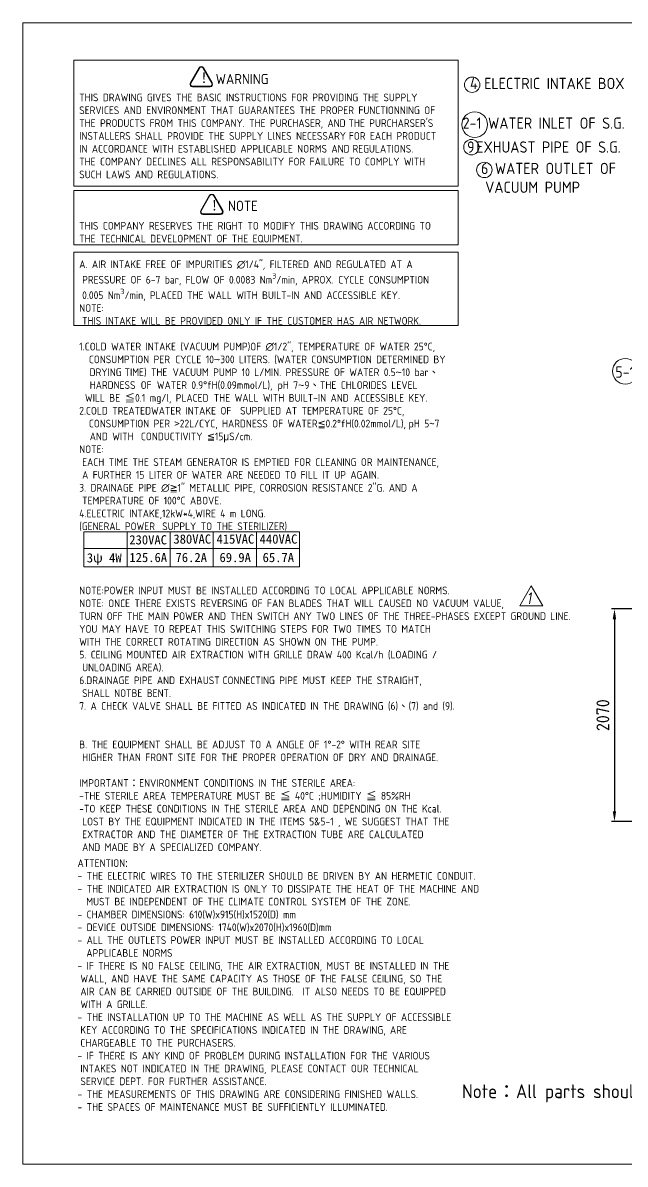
# Model space of a CAD drawing. Header units: millimetres. Extents: x -96603 to 124772, y -7961 to 11116.
# Drawn here: x 0 to 5864, y 0 to 11116 of the extents above; entities that cross this region are included whole.
import ezdxf

# ---------------------------------------------------------------- set-up
doc = ezdxf.new("R2010")
doc.units = ezdxf.units.MM
for name, color, linetype, lineweight in [('D', 3, 'Continuous', 13), ('F', 7, 'Continuous', 15), ('T', 4, 'Continuous', 15)]:
    doc.layers.add(name, color=color, linetype=linetype, lineweight=lineweight)
doc.styles.get("Standard").update_dxf_attribs({"font": 'KAIU.TTF'})
doc.styles.add('STU25', font='isocp2.shx')
doc.styles.add('Text', font='romans.shx', dxfattribs={"width": 0.8, "oblique": 10})
doc.dimstyles.new('STU25', dxfattribs={"dimscale": 50, "dimtxt": 2.5, "dimasz": 2, "dimexe": 0.6, "dimexo": 1, "dimgap": 1, "dimtad": 1, "dimdsep": 46, "dimtxsty": 'STU25', "dimcen": 2, "dimazin": 2, "dimtfac": 1, "dimtmove": 0, "dimatfit": 3, "dimfxl": 0, "dimtolj": 1, "dimtzin": 0, "dimarcsym": 0})

# ---------------------------------------------------------------- blocks, each defined once
blk = doc.blocks.new('*D5')
at = {"layer": 'D', "color": 0, "lineweight": -2, "transparency": 16777216}
for p, q in [((6741, 5408), (5730, 5408)), ((5760, 5308), (5760, 3438)), ((5941, 3338), (5730, 3338))]:
    blk.add_line(p, q, dxfattribs=at)
at = {"layer": 'D', "color": 0, "transparency": 16777216}
for points in [[(5743, 5308), (5776, 5308), (5760, 5408)], [(5743, 3438), (5776, 3438), (5760, 3338)]]:
    blk.add_solid(points, dxfattribs=at)
at = {"layer": 'Defpoints', "color": 0, "transparency": 16777216}
for p in [(6791, 5408), (5760, 3338), (5991, 3338)]:
    blk.add_point(p, dxfattribs=at)
at = {"layer": 'D', "color": 0, "transparency": 16777216, "insert": (5647, 4373), "char_height": 125, "attachment_point": 5, "rotation": 90, "style": 'STU25'}
blk.add_mtext('\\A1;2070', dxfattribs=at)

msp = doc.modelspace()

# ---------------------------------------------------------------- hatches: boundary and pattern name
at = {"layer": 'D'}
h = msp.add_hatch(color=11, dxfattribs=at)
edge = h.paths.add_edge_path()
edge.add_line((1716.024, 10678.053), (1630.665, 10530.207))
edge.add_arc((1652.316, 10517.707), 25, 149.9999999, 270)
edge.add_line((1652.316, 10492.707), (1823.034, 10492.707))
edge.add_arc((1823.034, 10517.707), 25, 270, 389.9999999)
edge.add_line((1844.685, 10530.207), (1759.326, 10678.053))
edge.add_arc((1737.675, 10665.553), 25, 30, 150)
edge = h.paths.add_edge_path(flags=16)
edge.add_arc((1737.675, 10665.553), 20, 30, 150)
edge.add_line((1720.354, 10675.553), (1634.995, 10527.707))
edge.add_arc((1652.316, 10517.707), 20, 149.9999999, 270)
edge.add_line((1652.316, 10497.707), (1823.034, 10497.707))
edge.add_arc((1823.034, 10517.707), 20, 270, 389.9999999)
edge.add_line((1840.354, 10527.707), (1754.995, 10675.553))
h = msp.add_hatch(color=11, dxfattribs=at)
edge = h.paths.add_edge_path()
edge.add_ellipse((1753.859, 9275.884), major_axis=(25, 0), ratio=1, start_angle=149.9999999, end_angle=270)
edge.add_line((1753.859, 9250.884), (1924.577, 9250.884))
edge.add_ellipse((1924.577, 9275.884), major_axis=(25, 0), ratio=1, start_angle=270, end_angle=389.9999999)
edge.add_line((1946.227, 9288.384), (1860.868, 9436.23))
edge.add_ellipse((1839.218, 9423.73), major_axis=(25, 0), ratio=1, start_angle=30, end_angle=150)
edge.add_line((1817.567, 9436.23), (1732.208, 9288.384))
edge = h.paths.add_edge_path(flags=16)
edge.add_ellipse((1753.859, 9275.884), major_axis=(20, 0), ratio=1, start_angle=149.9999999, end_angle=270)
edge.add_line((1753.859, 9255.884), (1924.577, 9255.884))
edge.add_ellipse((1924.577, 9275.884), major_axis=(20, 0), ratio=1, start_angle=270, end_angle=389.9999999)
edge.add_line((1941.897, 9285.884), (1856.538, 9433.73))
edge.add_ellipse((1839.218, 9423.73), major_axis=(20, 0), ratio=1, start_angle=30, end_angle=150)
edge.add_line((1821.897, 9433.73), (1736.538, 9285.884))

# ---------------------------------------------------------------- linework, layer by layer
at = {"layer": 'D', "color": 11}
for p, q in [((1716.024, 10678.053), (1630.665, 10530.207)), ((1720.354, 10675.553), (1634.995, 10527.707)), ((1754.995, 10675.553), (1840.354, 10527.707)), ((1759.326, 10678.053), (1844.685, 10530.207)), ((1652.316, 10497.707), (1823.034, 10497.707)), ((1652.316, 10492.707), (1823.034, 10492.707)), ((1817.567, 9436.23), (1732.208, 9288.384)), ((1821.897, 9433.73), (1736.538, 9285.884)), ((1856.538, 9433.73), (1941.897, 9285.884)), ((1860.868, 9436.23), (1946.227, 9288.384)), ((1753.859, 9255.884), (1924.577, 9255.884)), ((1753.859, 9250.884), (1924.577, 9250.884))]:
    msp.add_line(p, q, dxfattribs=at)
at = {"layer": 'D'}
for p, q in [((594.214, 6158.448), (594.214, 5816.392)), ((594.214, 6158.448), (2694.214, 6158.448)), ((1014.214, 6158.448), (1014.214, 5816.392)), ((1434.214, 6158.448), (1434.214, 5816.392)), ((1854.214, 6158.448), (1854.214, 5816.392)), ((2274.214, 6158.448), (2274.214, 5816.392)), ((2694.214, 6158.448), (2694.214, 5816.392)), ((594.214, 5996.392), (2694.214, 5996.392)), ((594.214, 5816.392), (2694.214, 5816.392))]:
    msp.add_line(p, q, dxfattribs=at)
at = {"layer": 'D', "color": 11}
for points in [[(497.741, 10752.982), (4239.312, 10752.982), (4239.312, 9525.739), (497.741, 9525.739)], [(497.741, 9482.661), (4239.312, 9482.661), (4239.312, 8953.554), (497.741, 8953.554)], [(497.741, 8883.753), (4239.312, 8883.753), (4239.312, 8168.347), (497.741, 8168.347)]]:
    msp.add_lwpolyline(points, close=True, dxfattribs=at)
at = {"layer": 'D'}
for centre, radius in [((4374.701, 10513.261), 75), ((4398.902, 10124.563), 125), ((4366.709, 9905.046), 75), ((4492.938, 9683.297), 75), ((5865.338, 7722.333), 125)]:
    msp.add_circle(centre, radius, dxfattribs=at)
at = {"layer": 'D', "color": 11}
for centre, radius, start, end in [((1737.675, 10665.553), 25, 30, 150), ((1737.675, 10665.553), 20, 30, 150), ((1652.316, 10517.707), 25, 149.9999999, 270), ((1652.316, 10517.707), 20, 149.9999999, 270), ((1823.034, 10517.707), 25, 270, 29.9999999), ((1823.034, 10517.707), 20, 270, 29.9999999), ((1839.218, 9423.73), 25, 30, 150), ((1839.218, 9423.73), 20, 30, 150), ((1753.859, 9275.884), 25, 149.9999999, 270), ((1753.859, 9275.884), 20, 149.9999999, 270), ((1924.577, 9275.884), 25, 270, 29.9999999), ((1924.577, 9275.884), 20, 270, 29.9999999)]:
    msp.add_arc(centre, radius, start, end, dxfattribs=at)
at = {"layer": 'F', "color": 6}
msp.add_lwpolyline([(0, 11116.226), (0, 0), (15810.943, 0), (15810.943, 11116.226)], close=True, dxfattribs=at)
at = {"layer": 'F', "color": 7}
msp.add_lwpolyline([(4950.168, 5633.184), (4838.058, 5439.003), (5062.279, 5439.003)], close=True, dxfattribs=at)

# ---------------------------------------------------------------- texts
at = {"layer": 'D', "color": 11, "attachment_point": 1, "style": 'STU25'}
for s, insert, char_height in [('{\\f標楷體|b0|i0|c136|p65;!}', (1729.364, 10630.823), 100), ('WARNING', (1877.392, 10618.883), 100), ('{\\A1;}\\P{\\A1;\\fDFKai-SB|b0|i0|c136|p65; }\\P{\\A1;\\Fisocp2.shx;THIS DRAWING GIVES THE BASIC INSTRUCTIONS FOR PROVIDING THE SUPPLY }\\P{\\A1;\\Fisocp2.shx;SERVICES AND ENVIRONMENT THAT GUARANTEES THE PROPER FUNCTIONNING OF }\\P{\\A1;\\Fisocp2.shx;THE PRODUCTS FROM THIS COMPANY. THE PURCHASER, AND}{\\A1;\\F???; }{\\A1;\\Fisocp2.shx;THE PURCHARSER\'S }\\P{\\A1;\\Fisocp2.shx;INSTALLERS SHALL PROVIDE THE SUPPLY LlNES NECESSARY}{\\A1;\\F???; }{\\A1;\\Fisocp2.shx;FOR EACH PRODUCT }\\P{\\A1;\\Fisocp2.shx;IN ACCORDANCE WITH ESTABLlSHED APPLlCABLE NORMS AND}{\\A1;\\F???; }{\\A1;\\Fisocp2.shx;REGULATIONS. }\\P{\\A1;\\Fisocp2.shx;THE COMPANY DECLlNES ALL RESPONSABILlTY FOR FAILURE TO COMPLY WITH }\\P{\\A1;\\Fisocp2.shx;SUCH LAWS AND REGULATIONS.}\\P{\\A1;\\Fisocp2.shx;}\\P{\\A1;\\Fisocp2.shx;}\\P{\\A1;\\Fisocp2.shx;}\\P{\\A1;\\Fisocp2.shx;THIS COMPANY RESERVES THE RIGHT TO MODIFY THIS DRAWING ACCORDING TO }\\P{\\A1;\\Fisocp2.shx;THE TECHNICAL DEVELOPMENT OF THE EQUIPMENT.}\\P{\\A1;\\Fisocp2.shx;}\\P{\\A1;\\Fisocp2.shx;A. AIR INTAKE FREE OF IMPURITIES ∅1/4"}{\\A1;\\fISOCP2|b0|i1|c0|p2;, }{\\A1;\\Fisocp2.shx;FILTERED AND REGULATED AT A }\\P{\\A1;\\F???; }{\\A1;\\Fisocp2.shx;PRESSURE OF 6-7 bar, FLOW OF 0.0083 Nm{\\A1;\\Fisocp2.shx;\\H0.70000x;\\S3^ ;}/min, APROX. CYCLE CONSUMPTION }\\P{\\A1;\\F???; }{\\A1;\\Fisocp2.shx;0.005 Nm{\\A1;\\Fisocp2.shx;\\H0.70000x;\\S3^ ;}/min, PLACED THE WALL WITH BUILT-IN AND ACCESSIBLE KEY.}\\P{\\A1;\\Fisocp2.shx;NOTE:}\\P{\\A1;\\F???; }{\\A1;\\Fisocp2.shx;THIS INTAKE WILL BE PROVIDED ONLY IF THE CUSTOMER HAS AIR NETWORK.}\\P{\\A1;\\Fisocp2.shx;}\\P{\\A1;\\Fisocp2.shx;1.COLD WATER INTAKE (VACUUM PUMP)OF ∅1/2", TEMPERATURE OF WATER 25°C,}\\P{\\A1;\\fDFKai-SB|b0|i0|c136|p2; }{\\A1;\\Fisocp2.shx; CONSUMPTION PER}{\\A1;\\fDFKai-SB|b0|i0|c136|p2; }{\\A1;\\Fisocp2.shx;CYCLE 10}{\\A1;\\f@Arial Unicode MS|b0|i0|c136|p34;~}{\\A1;\\Fisocp2.shx;300 LITERS. (WATER CONSUMPTION DETERMINED BY}\\P{\\A1;\\f@Arial Unicode MS|b0|i0|c136|p2;  }{\\A1;\\Fisocp2.shx; DRYING}{\\A1;\\f@Arial Unicode MS|b0|i0|c136|p2; }{\\A1;\\Fisocp2.shx;TIME) THE}{\\A1;\\fDFKai-SB|b0|i0|c136|p2; }{\\A1;\\Fisocp2.shx;VACUUM PUMP 10 L/MIN. PRESSURE OF WATER 0.5}{\\A1;\\f@Arial Unicode MS|b0|i0|c136|p34;~}{\\A1;\\Fisocp2.shx;10 bar}{\\A1;\\fDFKai-SB|b0|i0|c136|p65;、}\\P{\\A1;\\fDFKai-SB|b0|i0|c136|p65;  }{\\A1;\\Fisocp2.shx;HARDNESS}{\\A1;\\fDFKai-SB|b0|i0|c136|p2; }{\\A1;\\Fisocp2.shx;OF}{\\A1;\\fDFKai-SB|b0|i0|c136|p2; }{\\A1;\\Fisocp2.shx;WATER 0.9°fH(0.09mmol/L),}{\\A1;\\fDFKai-SB|b0|i0|c136|p2; }{\\A1;\\Fisocp2.shx;pH 7}{\\A1;\\f@Arial Unicode MS|b0|i0|c136|p34;~}{\\A1;\\Fisocp2.shx;9}{\\A1;\\fDFKai-SB|b0|i0|c136|p65;、}{\\A1;\\Fisocp2.shx;THE CHLORIDES LEVEL }\\P{\\A1;\\F???;  }{\\A1;\\Fisocp2.shx;WILL BE }{\\A1;\\fDFKai-SB|b0|i0|c136|p65;≦}{\\A1;\\Fisocp2.shx;0.1 mg/l, PLACED}{\\A1;\\fDFKai-SB|b0|i0|c136|p2; }{\\A1;\\Fisocp2.shx;THE WALL WITH BUILT-IN AND}{\\A1;\\fDFKai-SB|b0|i0|c136|p2; }{\\A1;\\Fisocp2.shx;ACCESSIBLE KEY.}\\P{\\A1;\\Fisocp2.shx;2.COLD TREATEDWATER INTAKE OF  SUPPLIED AT TEMPERATURE OF 25°C,}\\P{\\A1;\\Fisocp2.shx; }{\\A1;\\fDFKai-SB|b0|i0|c136|p2; }{\\A1;\\Fisocp2.shx;CONSUMPTION PER }{\\A1;\\fDFKai-SB|b0|i0|c136|p65;>}{\\A1;\\Fisocp2.shx;22L/CYC, HARDNESS OF WATER}{\\A1;\\fPMingLiU|b0|i0|c136|p16;≦}{\\A1;\\Fisocp2.shx;0.2°fH(0.02mmol/L),}{\\A1;\\fPMingLiU|b0|i0|c136|p2; }{\\A1;\\Fisocp2.shx;pH 5}{\\A1;\\fDFKai-SB|b0|i0|c136|p65;~}{\\A1;\\Fisocp2.shx;7}\\P{\\A1;\\fDFKai-SB|b0|i0|c136|p2;  }{\\A1;\\Fisocp2.shx;AND WITH }{\\A1;\\F???; }{\\A1;\\Fisocp2.shx;CONDUCTIVITY }{\\A1;\\fPMingLiU|b0|i0|c136|p16;≦}{\\A1;\\Fisocp2.shx;15}{\\A1;\\fPMingLiU|b0|i0|c136|p16;μ}{\\A1;\\Fisocp2.shx;S/cm.}\\P{\\A1;\\Fisocp2.shx;NOTE:}\\P{\\A1;\\F????; }{\\A1;\\Fisocp2.shx;EACH TIME THE STEAM GENERATOR IS EMPTIED FOR CLEANING OR MAINTENANCE, }\\P{\\A1;\\F????; }{\\A1;\\Fisocp2.shx;A FURTHER 15 LITER OF WATER ARE NEEDED TO FILL IT UP AGAIN.}\\P{\\A1;\\Fisocp2.shx;3. DRAINAGE PIPE ∅}{\\A1;\\fPMingLiU|b0|i0|c136|p16;≧}{\\A1;\\Fisocp2.shx;1" METALLIC PIPE, CORROSION RESISTANCE 2"G. AND A }\\P{\\A1;\\F???; }{\\A1;\\Fisocp2.shx;TEMPERATURE OF 100°C ABOVE.}\\P{\\A1;\\Fisocp2.shx;4.ELECTRIC INTAKE,12kW*4,WIRE 4 m LONG. }\\P{\\A1;\\Fisocp2.shx;(GENERAL POWER }{\\A1;\\F???; }{\\A1;\\Fisocp2.shx;SUPPLY TO THE STERILIZER)}\\P{\\A1;\\Fisocp2.shx;}\\P{\\A1;\\Fisocp2.shx;}\\P{\\A1;\\Fisocp2.shx;}\\P{\\A1;\\Fisocp2.shx;}\\P{\\A1;\\Fisocp2.shx;NOTE:POWER INPUT MUST BE INSTALLED ACCORDING TO LOCAL APPLICABLE NORMS.}\\P{\\A1;NOTE: ONCE THERE EXISTS REVERSING OF FAN BLADES THAT WILL CAUSED NO VACUUM VALUE, }\\P{\\A1;TURN OFF THE MAIN POWER AND THEN SWITCH ANY TWO LINES OF THE THREE-PHASES EXCEPT GROUND LINE. }\\P{\\A1;YOU MAY HAVE TO REPEAT THIS SWITCHING STEPS FOR TWO TIMES TO MATCH }\\P{\\A1;WITH THE CORRECT ROTATING DIRECTION AS SHOWN ON THE PUMP. }\\P{\\A1;\\Fisocp2.shx;5. CEILING MOUNTED AIR EXTRACTION WITH GRILLE DRAW 400 Kcal/h (LOADING / }\\P{\\A1;\\F???; }{\\A1;\\Fisocp2.shx;UNLOADING AREA).}\\P{\\A1;\\Fisocp2.shx;6.DRAINAGE PIPE AND EXHAUST}{\\A1;\\F????; }{\\A1;\\Fisocp2.shx;CONNECTING PIPE MUST KEEP THE STRAIGHT,}\\P{\\A1;\\F????; }{\\A1;\\Fisocp2.shx;SHALL NOTBE BENT.}\\P{\\A1;\\Fisocp2.shx;7. A CHECK VALVE SHALL BE FITTED AS INDICATED IN THE DRAWING (6)}{\\A1;\\fPMingLiU|b0|i0|c136|p16;、}{\\A1;\\Fisocp2.shx;(7) and (9).}\\P{\\A1;\\Fisocp2.shx;}\\P{\\A1;\\Fisocp2.shx;}\\P{\\A1;\\Fisocp2.shx;B. THE EQUIPMENT SHALL BE ADJUST TO A ANGLE OF 1°-2° WITH REAR SITE }\\P{\\A1;\\F???; }{\\A1;\\Fisocp2.shx;HIGHER THAN FRONT SITE FOR THE PROPER OPERATION OF DRY AND DRAINAGE.}\\P{\\A1;\\Fisocp2.shx;}\\P{\\A1;\\Fisocp2.shx;IMPORTANT}{\\A1;\\fDFKai-SB|b0|i0|c136|p65;：}{\\A1;\\Fisocp2.shx;ENVIRONMENT CONDITIONS IN THE STERILE AREA:}\\P{\\A1;\\Fisocp2.shx;-THE STERILE AREA TEMPERATURE MUST BE }{\\A1;\\fDFKai-SB|b0|i0|c136|p65;≦}{\\A1;\\Fisocp2.shx; 40°C ;HUMIDITY }{\\A1;\\fDFKai-SB|b0|i0|c136|p65;≦}{\\A1;\\Fisocp2.shx; 85%RH}\\P{\\A1;\\Fisocp2.shx;-TO KEEP THESE CONDITIONS IN THE STERILE AREA AND DEPENDING ON THE Kcal. }\\P{\\A1;\\F???; }{\\A1;\\Fisocp2.shx;LOST BY THE EQUIPMENT INDICATED IN THE ITEMS 5&5-1 , WE SUGGEST THAT THE }\\P{\\A1;\\F???; }{\\A1;\\Fisocp2.shx;EXTRACTOR AND THE DIAMETER OF THE EXTRACTION TUBE ARE CALCULATED }\\P{\\A1;\\F???; }{\\A1;\\Fisocp2.shx;AND MADE BY A SPECIALIZED COMPANY.}', (549.138, 10677.276), 75), ('{\\f標楷體|b0|i0|c136|p65;!}', (1830.907, 9389), 100), ('NOTE', (1997.491, 9383.67), 100), ('{\\f標楷體|b0|i0|c136|p65;230VAC}', (1036.107, 6126.052), 90), ('{\\f標楷體|b0|i0|c136|p65;380VAC}', (1465.566, 6133.475), 90), ('{\\f標楷體|b0|i0|c136|p65;415VAC}', (1885.566, 6133.475), 90), ('{\\f標楷體|b0|i0|c136|p65;440VAC}', (2305.566, 6133.475), 90), ('{\\f標楷體|b0|i0|c136|p65;3ψ 4W}', (622.784, 5950.805), 90), ('{\\fDFKai-SB|b0|i0|c136|p65;125.6A}', (1037.062, 5954.009), 90), ('{\\fDFKai-SB|b0|i0|c136|p65;76.2A}', (1486.475, 5954.009), 90), ('{\\fDFKai-SB|b0|i0|c136|p65;69.9A}', (1914.396, 5954.009), 90), ('{\\fDFKai-SB|b0|i0|c136|p65;65.7A}', (2334.209, 5954.009), 90), ('\\PATTENTION{\\fArial|b0|i0|c0|p34;:\\P}- THE ELECTRIC WIRES TO THE STERILIZER SHOULD BE DRIVEN BY AN HERMETIC CONDUIT.  \\P- THE INDICATED AIR EXTRACTION IS ONLY TO DISSIPATE THE HEAT OF THE MACHINE AND \\P  MUST BE INDEPENDENT OF THE CLIMATE CONTROL SYSTEM OF THE ZONE.\\P- CHAMBER DIMENSIONS: 610(W)x915(H)x1520(D) mm\\P- DEVICE OUTSIDE DIMENSIONS: 1740(W)x2070(H)x1960(D)mm\\P- ALL THE OUTLETS POWER INPUT MUST BE INSTALLED ACCORDING TO LOCAL \\P  APPLICABLE NORMS\\P- IF THERE IS NO FALSE CEILING, THE AIR EXTRACTION, MUST BE INSTALLED IN THE \\P{\\f???|b0|i0|c0|p65; }WALL, AND HAVE THE SAME CAPACITY AS THOSE OF THE FALSE CEILING, SO THE \\P{\\f???|b0|i0|c0|p65; }AIR CAN BE CARRIED OUTSIDE OF THE BUILDING.  IT ALSO NEEDS TO BE EQUIPPED \\P{\\f???|b0|i0|c0|p65; }WITH A GRILLE.\\P- THE INSTALLATION UP TO THE MACHINE AS WELL AS THE SUPPLY OF ACCESSIBLE \\P{\\f???|b0|i0|c0|p65; }KEY ACCORDING TO THE SPECIFICATIONS INDICATED IN THE DRAWING, ARE \\P{\\f???|b0|i0|c0|p65; }CHARGEABLE TO THE PURCHASERS. \\P- IF THERE IS ANY KIND OF PROBLEM DURING INSTALLATION FOR THE VARIOUS \\P{\\f???|b0|i0|c0|p65; }INTAKES NOT INDICATED IN THE DRAWING, PLEASE CONTACT OUR TECHNICAL \\P{\\f???|b0|i0|c0|p65; }SERVICE DEPT. FOR FURTHER ASSISTANCE.\\P- THE MEASUREMENTS OF THIS DRAWING ARE CONSIDERING FINISHED WALLS.\\P- THE SPACES OF MAINTENANCE MUST BE SUFFICIENTLY ILLUMINATED.', (532.419, 3094.737), 75)]:
    msp.add_mtext(s, dxfattribs=dict(at, insert=insert, char_height=char_height))
at = {"layer": 'D', "char_height": 110, "attachment_point": 1}
for s, insert in [('{\\Fisocp2|c136;\\C3;4 \\C256;ELECTRIC INTAKE BOX}', (4353.371, 10580.719)), ('{\\Fisocp3|c136;\\C3;2\\Fisocp2|c136;-1\\Fisocp3|c136; \\Fisocp2|c136;WATER INLET OF S.G.}', (4281.834, 10194.384)), ('{\\Fisocp2|c136;\\C3;9\\f???|b0|i0|c0|p65;\\H0.4x; \\Fisocp2|c136;\\H2.5x;\\C256;EXHUAST PIPE OF S.G.}', (4324.986, 9961.332)), ('{\\Fisocp2|c136;\\C3;6 WATER OUTLET OF \\P\\f???|b0|i0|c0|p65; \\Fisocp2|c0;VACUUM PUMP}', (4460.86, 9753.046)), ('{\\Fisocp2|c136;\\C3;5-1 EXHAUST FAN MOTOR}', (5768.082, 7769.862))]:
    msp.add_mtext(s, dxfattribs=dict(at, insert=insert))
at = {"layer": 'D', "color": 0, "insert": (4275.61, 777.672), "char_height": 135.00867, "attachment_point": 1, "style": 'STU25'}
msp.add_mtext('Note{\\f標楷體|b0|i0|c136|p65;：}All parts should comply with RoHS.', dxfattribs=at)
at = {"layer": 'T', "lineweight": 20, "style": 'Text', "oblique": 10, "width": 0.8}
msp.add_text('1', height=107.925, dxfattribs=at).set_placement((4892.051, 5458.241))

# ---------------------------------------------------------------- dimensions: what is measured, and where the dimension line sits
at = {"layer": 'D'}
dim = msp.add_linear_dim(base=(5759.592, 3337.649), p1=(6790.931, 5407.649), p2=(5990.931, 3337.649), angle=90, dimstyle='STU25', dxfattribs=at)
dim.commit()
dim.dimension.update_dxf_attribs({"geometry": '*D5', "text_midpoint": (5759.592, 4372.649), "dimtype": 160})

doc.saveas('drawing.dxf')
